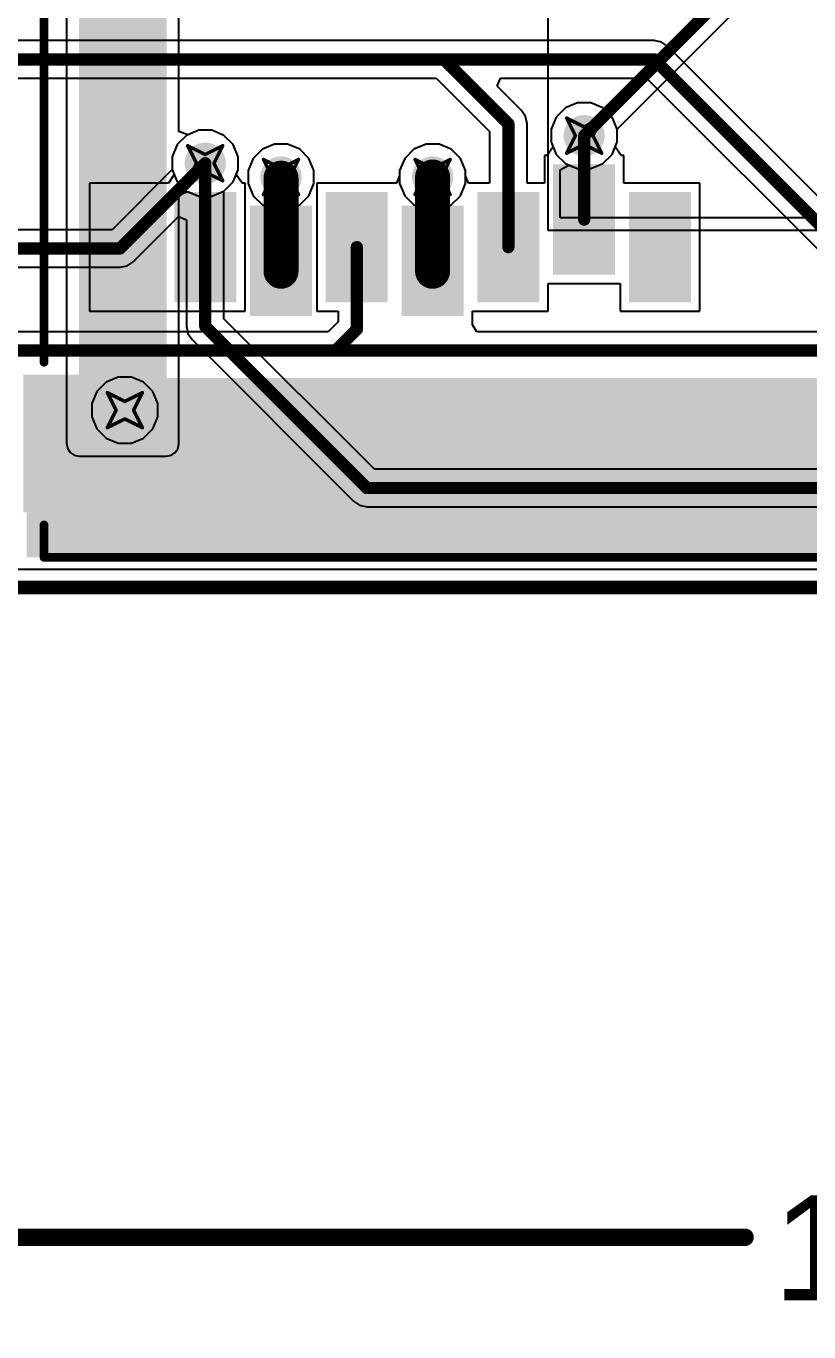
# Model space of a CAD drawing. Header units: inches. Extents: x -3 to 289, y -11 to 89.
# Drawn here: x 45.92 to 57.28, y -10.8 to 8.14 of the extents above; entities that cross this region are included whole.
import ezdxf

# ---------------------------------------------------------------- set-up
doc = ezdxf.new("R2010")
doc.units = ezdxf.units.IN
for name, color, linetype in [('Board Cutout', 216, 'Continuous'), ('Bottom Layer', 5, 'Continuous'), ('Dimension', 6, 'Continuous'), ('Drill Drawing', 1, 'Continuous'), ('Layer 1', 16, 'Continuous'), ('Layer 2', 76, 'Continuous'), ('Top Layer', 1, 'Continuous'), ('Top Overlay', 2, 'Continuous'), ('Top Paste', 8, 'Continuous'), ('Top Solder', 216, 'Continuous'), ('Via Holes', 16, 'Continuous')]:
    doc.layers.add(name, color=color, linetype=linetype)
doc.styles.add('Arial', font='', dxfattribs={"height": 0.2})
doc.styles.get('Arial').set_extended_font_data('Arial')

# ---------------------------------------------------------------- blocks, each defined once
blk = doc.blocks.new('693071010811_81')
at = {"layer": 'Top Layer'}
for points in [[(-5.875, 7.725), (-4.075, 7.725), (-4.075, 6.325), (-5.875, 6.325)], [(-0.175, 7.725), (1.625, 7.725), (1.625, 6.325), (-0.175, 6.325)], [(0.415, -2.125), (1.215, -2.125), (1.215, -3.625), (0.415, -3.625)], [(-6.185, -2.525), (-5.385, -2.525), (-5.385, -4.025), (-6.185, -4.025)], [(-5.085, -2.525), (-4.285, -2.525), (-4.285, -4.025), (-5.085, -4.025)], [(-2.885, -2.525), (-2.085, -2.525), (-2.085, -4.025), (-2.885, -4.025)], [(-0.685, -2.525), (0.115, -2.525), (0.115, -4.025), (-0.685, -4.025)], [(1.515, -2.525), (2.315, -2.525), (2.315, -4.025), (1.515, -4.025)], [(-3.985, -2.725), (-3.185, -2.725), (-3.185, -4.225), (-3.985, -4.225)], [(-1.785, -2.725), (-0.985, -2.725), (-0.985, -4.225), (-1.785, -4.225)], [(-7.275, -5.175), (-5.875, -5.175), (-5.875, -7.075), (-7.275, -7.075)], [(5.875, -6.075), (7.275, -6.075), (7.275, -7.975), (5.875, -7.975)]]:
    blk.add_hatch(color=1, dxfattribs=at).paths.add_polyline_path(points)
at = {"layer": 'Top Paste'}
for points in [[(-5.875, 7.725), (-4.075, 7.725), (-4.075, 6.325), (-5.875, 6.325)], [(-0.175, 7.725), (1.625, 7.725), (1.625, 6.325), (-0.175, 6.325)], [(0.415, -2.125), (1.215, -2.125), (1.215, -3.625), (0.415, -3.625)], [(-6.185, -2.525), (-5.385, -2.525), (-5.385, -4.025), (-6.185, -4.025)], [(-5.085, -2.525), (-4.285, -2.525), (-4.285, -4.025), (-5.085, -4.025)], [(-2.885, -2.525), (-2.085, -2.525), (-2.085, -4.025), (-2.885, -4.025)], [(-0.685, -2.525), (0.115, -2.525), (0.115, -4.025), (-0.685, -4.025)], [(1.515, -2.525), (2.315, -2.525), (2.315, -4.025), (1.515, -4.025)], [(-3.985, -2.725), (-3.185, -2.725), (-3.185, -4.225), (-3.985, -4.225)], [(-1.785, -2.725), (-0.985, -2.725), (-0.985, -4.225), (-1.785, -4.225)], [(-7.275, -5.175), (-5.875, -5.175), (-5.875, -7.075), (-7.275, -7.075)], [(5.875, -6.075), (7.275, -6.075), (7.275, -7.975), (5.875, -7.975)]]:
    blk.add_hatch(color=8, dxfattribs=at).paths.add_polyline_path(points)
at = {"layer": 'Top Solder'}
for points in [[(-5.925, 7.775), (-4.025, 7.775), (-4.025, 6.275), (-5.925, 6.275)], [(-0.225, 7.775), (1.675, 7.775), (1.675, 6.275), (-0.225, 6.275)], [(0.365, -2.075), (1.265, -2.075), (1.265, -3.675), (0.365, -3.675)], [(-6.235, -2.475), (-5.335, -2.475), (-5.335, -4.075), (-6.235, -4.075)], [(-5.135, -2.475), (-4.235, -2.475), (-4.235, -4.075), (-5.135, -4.075)], [(-2.935, -2.475), (-2.035, -2.475), (-2.035, -4.075), (-2.935, -4.075)], [(-0.735, -2.475), (0.165, -2.475), (0.165, -4.075), (-0.735, -4.075)], [(1.465, -2.475), (2.365, -2.475), (2.365, -4.075), (1.465, -4.075)], [(-4.035, -2.675), (-3.135, -2.675), (-3.135, -4.275), (-4.035, -4.275)], [(-1.835, -2.675), (-0.935, -2.675), (-0.935, -4.275), (-1.835, -4.275)], [(-7.325, -5.125), (-5.825, -5.125), (-5.825, -7.125), (-7.325, -7.125)], [(5.825, -6.025), (7.325, -6.025), (7.325, -8.025), (5.825, -8.025)]]:
    blk.add_hatch(color=216, dxfattribs=at).paths.add_polyline_path(points)
at = {"layer": 'Top Overlay'}
for points in [[(-7.025, 7.425, 0.127, 0.127, 0), (-6.106, 7.425, 0.127, 0.127, 0)], [(-7.025, 7.175, 0.127, 0.127, 0), (-7.025, 7.425, 0.127, 0.127, 0)], [(-3.844, 7.425, 0.127, 0.127, 0), (-0.406, 7.425, 0.127, 0.127, 0)], [(1.855, 7.426, 0.127, 0.127, 0), (5.274, 7.426, 0.127, 0.127, 0)], [(5.274, 7.426, 0.127, 0.127, 0), (6.975, 7.426, 0.127, 0.127, 0)], [(6.975, -5.844, 0.127, 0.127, 0), (6.975, 7.426, 0.127, 0.127, 0)], [(-7.025, -4.944, 0.127, 0.127, 0), (-7.025, 7.175, 0.127, 0.127, 0)], [(-7.025, -7.775, 0.127, 0.127, 0), (-7.025, -7.306, 0.127, 0.127, 0)], [(-7.025, -7.775, 0.127, 0.127, 0), (-6.896, -7.775, 0.127, 0.127, 0)], [(-6.896, -7.775, 0.127, 0.127, 0), (5.644, -7.775, 0.127, 0.127, 0)]]:
    blk.add_lwpolyline(points, format="xyseb", dxfattribs=at)
for points in [[(-7.057, 7.425, 0.0635, 0.0635, 1), (-6.993, 7.425, 0.0635, 0.0635, 1)], [(-7.057, 7.425, 0.0635, 0.0635, 1), (-6.993, 7.425, 0.0635, 0.0635, 1)], [(-6.138, 7.425, 0.0635, 0.0635, 1), (-6.074, 7.425, 0.0635, 0.0635, 1)], [(-3.876, 7.425, 0.0635, 0.0635, 1), (-3.812, 7.425, 0.0635, 0.0635, 1)], [(-0.438, 7.425, 0.0635, 0.0635, 1), (-0.374, 7.425, 0.0635, 0.0635, 1)], [(1.824, 7.426, 0.0635, 0.0635, 1), (1.887, 7.426, 0.0635, 0.0635, 1)], [(5.242, 7.426, 0.0635, 0.0635, 1), (5.306, 7.426, 0.0635, 0.0635, 1)], [(5.242, 7.426, 0.0635, 0.0635, 1), (5.306, 7.426, 0.0635, 0.0635, 1)], [(6.943, 7.426, 0.0635, 0.0635, 1), (7.007, 7.426, 0.0635, 0.0635, 1)], [(6.943, 7.426, 0.0635, 0.0635, 1), (7.007, 7.426, 0.0635, 0.0635, 1)], [(-7.057, 7.175, 0.0635, 0.0635, 1), (-6.993, 7.175, 0.0635, 0.0635, 1)], [(-7.057, 7.175, 0.0635, 0.0635, 1), (-6.993, 7.175, 0.0635, 0.0635, 1)], [(-7.057, -4.944, 0.0635, 0.0635, 1), (-6.993, -4.944, 0.0635, 0.0635, 1)], [(6.943, -5.844, 0.0635, 0.0635, 1), (7.007, -5.844, 0.0635, 0.0635, 1)], [(-7.057, -7.306, 0.0635, 0.0635, 1), (-6.993, -7.306, 0.0635, 0.0635, 1)], [(-7.057, -7.775, 0.0635, 0.0635, 1), (-6.993, -7.775, 0.0635, 0.0635, 1)], [(-7.057, -7.775, 0.0635, 0.0635, 1), (-6.993, -7.775, 0.0635, 0.0635, 1)], [(-6.928, -7.775, 0.0635, 0.0635, 1), (-6.864, -7.775, 0.0635, 0.0635, 1)], [(-6.928, -7.775, 0.0635, 0.0635, 1), (-6.864, -7.775, 0.0635, 0.0635, 1)], [(5.612, -7.775, 0.0635, 0.0635, 1), (5.676, -7.775, 0.0635, 0.0635, 1)]]:
    blk.add_lwpolyline(points, format="xyseb", close=True, dxfattribs=at)

msp = doc.modelspace()

# ---------------------------------------------------------------- hatches: boundary and pattern name
at = {"layer": 'Bottom Layer'}
h = msp.add_hatch(color=5, dxfattribs=at)
edge = h.paths.add_edge_path()
edge.add_arc((54.018, 6.554), 0.3, 0, 360)
h = msp.add_hatch(color=5, dxfattribs=at)
edge = h.paths.add_edge_path()
edge.add_arc((48.518, 6.154), 0.3, 0, 360)
h = msp.add_hatch(color=5, dxfattribs=at)
edge = h.paths.add_edge_path()
edge.add_arc((49.618, 5.954), 0.3, 0, 360)
h = msp.add_hatch(color=5, dxfattribs=at)
edge = h.paths.add_edge_path()
edge.add_arc((51.818, 5.954), 0.3, 0, 360)
h = msp.add_hatch(color=5, dxfattribs=at)
edge = h.paths.add_edge_path()
edge.add_arc((47.351, 2.571), 0.3, 0, 360)
at = {"layer": 'Layer 1'}
h = msp.add_hatch(color=16, dxfattribs=at)
edge = h.paths.add_edge_path()
edge.add_arc((54.018, 6.554), 0.3, 0, 360)
h = msp.add_hatch(color=16, dxfattribs=at)
edge = h.paths.add_edge_path()
edge.add_arc((48.518, 6.154), 0.3, 0, 360)
h = msp.add_hatch(color=16, dxfattribs=at)
edge = h.paths.add_edge_path()
edge.add_arc((49.618, 5.954), 0.3, 0, 360)
h = msp.add_hatch(color=16, dxfattribs=at)
edge = h.paths.add_edge_path()
edge.add_arc((51.818, 5.954), 0.3, 0, 360)
h = msp.add_hatch(color=16, dxfattribs=at)
edge = h.paths.add_edge_path()
edge.add_arc((47.351, 2.571), 0.3, 0, 360)
at = {"layer": 'Layer 2'}
msp.add_hatch(color=76, dxfattribs=at).paths.add_polyline_path([(46.686, 2.087), (47.956, 2.087), (47.956, 15.638), (46.686, 15.638)])
h = msp.add_hatch(color=76, dxfattribs=at)
edge = h.paths.add_edge_path()
edge.add_arc((54.018, 6.554), 0.3, 0, 360)
h = msp.add_hatch(color=76, dxfattribs=at)
edge = h.paths.add_edge_path()
edge.add_arc((48.518, 6.154), 0.3, 0, 360)
h = msp.add_hatch(color=76, dxfattribs=at)
edge = h.paths.add_edge_path()
edge.add_arc((49.618, 5.954), 0.3, 0, 360)
h = msp.add_hatch(color=76, dxfattribs=at)
edge = h.paths.add_edge_path()
edge.add_arc((51.818, 5.954), 0.3, 0, 360)
h = msp.add_hatch(color=76, dxfattribs=at)
edge = h.paths.add_edge_path()
edge.add_arc((47.351, 2.571), 0.3, 0, 360)
at = {"layer": 'Top Layer'}
h = msp.add_hatch(color=1, dxfattribs=at)
edge = h.paths.add_edge_path()
edge.add_arc((54.018, 6.554), 0.3, 0, 360)
h = msp.add_hatch(color=1, dxfattribs=at)
edge = h.paths.add_edge_path()
edge.add_arc((48.518, 6.154), 0.3, 0, 360)
h = msp.add_hatch(color=1, dxfattribs=at)
edge = h.paths.add_edge_path()
edge.add_arc((49.618, 5.954), 0.3, 0, 360)
h = msp.add_hatch(color=1, dxfattribs=at)
edge = h.paths.add_edge_path()
edge.add_arc((51.818, 5.954), 0.3, 0, 360)
msp.add_hatch(color=1, dxfattribs=at).paths.add_polyline_path([(45.928, 0.437), (60.478, 0.437), (60.478, 3.037), (45.928, 3.037)])
h = msp.add_hatch(color=1, dxfattribs=at)
edge = h.paths.add_edge_path()
edge.add_arc((47.351, 2.571), 0.3, 0, 360)
at = {"layer": 'Via Holes'}
h = msp.add_hatch(color=7, dxfattribs=at)
edge = h.paths.add_edge_path()
edge.add_arc((54.018, 6.554), 0.15, 0, 360)
h = msp.add_hatch(color=7, dxfattribs=at)
edge = h.paths.add_edge_path()
edge.add_arc((48.518, 6.154), 0.15, 0, 360)
h = msp.add_hatch(color=7, dxfattribs=at)
edge = h.paths.add_edge_path()
edge.add_arc((49.618, 5.954), 0.15, 0, 360)
h = msp.add_hatch(color=7, dxfattribs=at)
edge = h.paths.add_edge_path()
edge.add_arc((51.818, 5.954), 0.15, 0, 360)
h = msp.add_hatch(color=7, dxfattribs=at)
edge = h.paths.add_edge_path()
edge.add_arc((47.351, 2.571), 0.15, 0, 360)

# ---------------------------------------------------------------- linework, layer by layer
at = {"layer": 'Board Cutout'}
msp.add_lwpolyline([(0.01, 0, 0.2, 0.2, 0), (60.01, 0, 0.2, 0.2, 0)], format="xyseb", dxfattribs=at)
at = {"layer": 'Bottom Layer'}
for p, q in [((53.923, 7.032), (53.747, 6.959)), ((54.113, 7.032), (53.923, 7.032)), ((54.289, 6.959), (54.113, 7.032)), ((53.613, 6.825), (53.54, 6.649)), ((53.747, 6.959), (53.613, 6.825)), ((54.423, 6.825), (54.289, 6.959)), ((54.496, 6.649), (54.423, 6.825)), ((48.423, 6.632), (48.248, 6.559)), ((48.613, 6.632), (48.423, 6.632)), ((48.789, 6.559), (48.613, 6.632)), ((53.54, 6.649), (53.54, 6.459)), ((54.496, 6.459), (54.496, 6.649)), ((48.248, 6.559), (48.113, 6.425)), ((48.923, 6.425), (48.789, 6.559)), ((53.54, 6.459), (53.613, 6.283)), ((54.423, 6.283), (54.496, 6.459)), ((48.113, 6.425), (48.04, 6.249)), ((48.996, 6.249), (48.923, 6.425)), ((49.348, 6.359), (49.213, 6.225)), ((49.523, 6.432), (49.348, 6.359)), ((49.713, 6.432), (49.523, 6.432)), ((49.889, 6.359), (49.713, 6.432)), ((50.023, 6.225), (49.889, 6.359)), ((53.613, 6.283), (53.747, 6.149)), ((54.289, 6.149), (54.423, 6.283)), ((48.04, 6.249), (48.04, 6.059)), ((48.996, 6.059), (48.996, 6.249)), ((49.213, 6.225), (49.14, 6.049)), ((50.096, 6.049), (50.023, 6.225)), ((53.747, 6.149), (53.923, 6.076)), ((53.923, 6.076), (54.113, 6.076)), ((54.113, 6.076), (54.289, 6.149)), ((48.04, 6.059), (48.113, 5.883)), ((48.113, 5.883), (48.248, 5.749)), ((48.789, 5.749), (48.923, 5.883)), ((48.923, 5.883), (48.996, 6.059)), ((49.14, 6.049), (49.14, 5.859)), ((50.096, 5.859), (50.096, 6.049)), ((48.248, 5.749), (48.423, 5.676)), ((48.613, 5.676), (48.789, 5.749)), ((49.14, 5.859), (49.213, 5.683)), ((50.023, 5.683), (50.096, 5.859)), ((48.423, 5.676), (48.613, 5.676)), ((49.213, 5.683), (49.348, 5.549)), ((49.348, 5.549), (49.523, 5.476)), ((49.713, 5.476), (49.889, 5.549)), ((49.889, 5.549), (50.023, 5.683)), ((49.523, 5.476), (49.713, 5.476)), ((47.256, 3.049), (47.08, 2.976)), ((47.446, 3.049), (47.256, 3.049)), ((47.622, 2.976), (47.446, 3.049)), ((46.946, 2.842), (46.873, 2.666)), ((47.08, 2.976), (46.946, 2.842)), ((47.756, 2.842), (47.622, 2.976)), ((47.829, 2.666), (47.756, 2.842)), ((46.873, 2.666), (46.873, 2.476)), ((47.829, 2.476), (47.829, 2.666)), ((46.873, 2.476), (46.946, 2.301)), ((47.756, 2.301), (47.829, 2.476)), ((46.946, 2.301), (47.08, 2.166)), ((47.622, 2.166), (47.756, 2.301)), ((47.08, 2.166), (47.256, 2.094)), ((47.256, 2.094), (47.446, 2.094)), ((47.446, 2.094), (47.622, 2.166)), ((60.01, 0.259), (0.269, 0.259))]:
    msp.add_line(p, q, dxfattribs=at)
at = {"layer": 'Dimension'}
msp.add_lwpolyline([(0, -9.429, 0.254, 0.254, 0), (56.354, -9.429, 0.254, 0.254, 0)], format="xyseb", dxfattribs=at)
msp.add_lwpolyline([(56.29, -9.429, 0.127, 0.127, 1), (56.417, -9.429, 0.127, 0.127, 1)], format="xyseb", close=True, dxfattribs=at)
at = {"layer": 'Drill Drawing'}
for points in [[(53.764, 6.808, 0.0508, 0.0508, 0), (54.018, 6.681, 0.0508, 0.0508, 0)], [(53.764, 6.808, 0.0508, 0.0508, 0), (53.891, 6.554, 0.0508, 0.0508, 0)], [(54.018, 6.681, 0.0508, 0.0508, 0), (54.272, 6.808, 0.0508, 0.0508, 0)], [(54.145, 6.554, 0.0508, 0.0508, 0), (54.272, 6.808, 0.0508, 0.0508, 0)], [(53.764, 6.3, 0.0508, 0.0508, 0), (53.891, 6.554, 0.0508, 0.0508, 0)], [(53.764, 6.3, 0.0508, 0.0508, 0), (54.018, 6.427, 0.0508, 0.0508, 0)], [(54.018, 6.427, 0.0508, 0.0508, 0), (54.272, 6.3, 0.0508, 0.0508, 0)], [(54.145, 6.554, 0.0508, 0.0508, 0), (54.272, 6.3, 0.0508, 0.0508, 0)], [(48.264, 6.408, 0.0508, 0.0508, 0), (48.518, 6.281, 0.0508, 0.0508, 0)], [(48.264, 6.408, 0.0508, 0.0508, 0), (48.391, 6.154, 0.0508, 0.0508, 0)], [(48.518, 6.281, 0.0508, 0.0508, 0), (48.772, 6.408, 0.0508, 0.0508, 0)], [(48.645, 6.154, 0.0508, 0.0508, 0), (48.772, 6.408, 0.0508, 0.0508, 0)], [(48.264, 5.9, 0.0508, 0.0508, 0), (48.391, 6.154, 0.0508, 0.0508, 0)], [(48.645, 6.154, 0.0508, 0.0508, 0), (48.772, 5.9, 0.0508, 0.0508, 0)], [(49.364, 6.208, 0.0508, 0.0508, 0), (49.618, 6.081, 0.0508, 0.0508, 0)], [(49.364, 6.208, 0.0508, 0.0508, 0), (49.491, 5.954, 0.0508, 0.0508, 0)], [(49.618, 6.081, 0.0508, 0.0508, 0), (49.872, 6.208, 0.0508, 0.0508, 0)], [(49.745, 5.954, 0.0508, 0.0508, 0), (49.872, 6.208, 0.0508, 0.0508, 0)], [(51.564, 6.208, 0.0508, 0.0508, 0), (51.818, 6.081, 0.0508, 0.0508, 0)], [(51.564, 6.208, 0.0508, 0.0508, 0), (51.691, 5.954, 0.0508, 0.0508, 0)], [(51.818, 6.081, 0.0508, 0.0508, 0), (52.072, 6.208, 0.0508, 0.0508, 0)], [(51.945, 5.954, 0.0508, 0.0508, 0), (52.072, 6.208, 0.0508, 0.0508, 0)], [(48.264, 5.9, 0.0508, 0.0508, 0), (48.518, 6.027, 0.0508, 0.0508, 0)], [(48.518, 6.027, 0.0508, 0.0508, 0), (48.772, 5.9, 0.0508, 0.0508, 0)], [(49.364, 5.7, 0.0508, 0.0508, 0), (49.491, 5.954, 0.0508, 0.0508, 0)], [(49.745, 5.954, 0.0508, 0.0508, 0), (49.872, 5.7, 0.0508, 0.0508, 0)], [(51.564, 5.7, 0.0508, 0.0508, 0), (51.691, 5.954, 0.0508, 0.0508, 0)], [(51.945, 5.954, 0.0508, 0.0508, 0), (52.072, 5.7, 0.0508, 0.0508, 0)], [(49.364, 5.7, 0.0508, 0.0508, 0), (49.618, 5.827, 0.0508, 0.0508, 0)], [(49.618, 5.827, 0.0508, 0.0508, 0), (49.872, 5.7, 0.0508, 0.0508, 0)], [(51.564, 5.7, 0.0508, 0.0508, 0), (51.818, 5.827, 0.0508, 0.0508, 0)], [(51.818, 5.827, 0.0508, 0.0508, 0), (52.072, 5.7, 0.0508, 0.0508, 0)], [(47.097, 2.825, 0.0508, 0.0508, 0), (47.351, 2.698, 0.0508, 0.0508, 0)], [(47.097, 2.825, 0.0508, 0.0508, 0), (47.224, 2.571, 0.0508, 0.0508, 0)], [(47.351, 2.698, 0.0508, 0.0508, 0), (47.605, 2.825, 0.0508, 0.0508, 0)], [(47.478, 2.571, 0.0508, 0.0508, 0), (47.605, 2.825, 0.0508, 0.0508, 0)], [(47.097, 2.317, 0.0508, 0.0508, 0), (47.224, 2.571, 0.0508, 0.0508, 0)], [(47.097, 2.317, 0.0508, 0.0508, 0), (47.351, 2.444, 0.0508, 0.0508, 0)], [(47.351, 2.444, 0.0508, 0.0508, 0), (47.605, 2.317, 0.0508, 0.0508, 0)], [(47.478, 2.571, 0.0508, 0.0508, 0), (47.605, 2.317, 0.0508, 0.0508, 0)]]:
    msp.add_lwpolyline(points, format="xyseb", dxfattribs=at)
for points in [[(53.751, 6.808, 0.0254, 0.0254, 1), (53.777, 6.808, 0.0254, 0.0254, 1)], [(53.751, 6.808, 0.0254, 0.0254, 1), (53.777, 6.808, 0.0254, 0.0254, 1)], [(54.259, 6.808, 0.0254, 0.0254, 1), (54.285, 6.808, 0.0254, 0.0254, 1)], [(54.259, 6.808, 0.0254, 0.0254, 1), (54.285, 6.808, 0.0254, 0.0254, 1)], [(54.005, 6.681, 0.0254, 0.0254, 1), (54.031, 6.681, 0.0254, 0.0254, 1)], [(54.005, 6.681, 0.0254, 0.0254, 1), (54.031, 6.681, 0.0254, 0.0254, 1)], [(53.878, 6.554, 0.0254, 0.0254, 1), (53.904, 6.554, 0.0254, 0.0254, 1)], [(53.878, 6.554, 0.0254, 0.0254, 1), (53.904, 6.554, 0.0254, 0.0254, 1)], [(54.005, 6.427, 0.0254, 0.0254, 1), (54.031, 6.427, 0.0254, 0.0254, 1)], [(54.005, 6.427, 0.0254, 0.0254, 1), (54.031, 6.427, 0.0254, 0.0254, 1)], [(54.132, 6.554, 0.0254, 0.0254, 1), (54.158, 6.554, 0.0254, 0.0254, 1)], [(54.132, 6.554, 0.0254, 0.0254, 1), (54.158, 6.554, 0.0254, 0.0254, 1)], [(48.251, 6.408, 0.0254, 0.0254, 1), (48.277, 6.408, 0.0254, 0.0254, 1)], [(48.251, 6.408, 0.0254, 0.0254, 1), (48.277, 6.408, 0.0254, 0.0254, 1)], [(48.505, 6.281, 0.0254, 0.0254, 1), (48.531, 6.281, 0.0254, 0.0254, 1)], [(48.505, 6.281, 0.0254, 0.0254, 1), (48.531, 6.281, 0.0254, 0.0254, 1)], [(48.759, 6.408, 0.0254, 0.0254, 1), (48.785, 6.408, 0.0254, 0.0254, 1)], [(48.759, 6.408, 0.0254, 0.0254, 1), (48.785, 6.408, 0.0254, 0.0254, 1)], [(53.751, 6.3, 0.0254, 0.0254, 1), (53.777, 6.3, 0.0254, 0.0254, 1)], [(53.751, 6.3, 0.0254, 0.0254, 1), (53.777, 6.3, 0.0254, 0.0254, 1)], [(54.259, 6.3, 0.0254, 0.0254, 1), (54.285, 6.3, 0.0254, 0.0254, 1)], [(54.259, 6.3, 0.0254, 0.0254, 1), (54.285, 6.3, 0.0254, 0.0254, 1)], [(48.378, 6.154, 0.0254, 0.0254, 1), (48.404, 6.154, 0.0254, 0.0254, 1)], [(48.378, 6.154, 0.0254, 0.0254, 1), (48.404, 6.154, 0.0254, 0.0254, 1)], [(48.632, 6.154, 0.0254, 0.0254, 1), (48.658, 6.154, 0.0254, 0.0254, 1)], [(48.632, 6.154, 0.0254, 0.0254, 1), (48.658, 6.154, 0.0254, 0.0254, 1)], [(49.351, 6.208, 0.0254, 0.0254, 1), (49.377, 6.208, 0.0254, 0.0254, 1)], [(49.351, 6.208, 0.0254, 0.0254, 1), (49.377, 6.208, 0.0254, 0.0254, 1)], [(49.605, 6.081, 0.0254, 0.0254, 1), (49.631, 6.081, 0.0254, 0.0254, 1)], [(49.605, 6.081, 0.0254, 0.0254, 1), (49.631, 6.081, 0.0254, 0.0254, 1)], [(49.859, 6.208, 0.0254, 0.0254, 1), (49.885, 6.208, 0.0254, 0.0254, 1)], [(49.859, 6.208, 0.0254, 0.0254, 1), (49.885, 6.208, 0.0254, 0.0254, 1)], [(51.551, 6.208, 0.0254, 0.0254, 1), (51.577, 6.208, 0.0254, 0.0254, 1)], [(51.551, 6.208, 0.0254, 0.0254, 1), (51.577, 6.208, 0.0254, 0.0254, 1)], [(51.805, 6.081, 0.0254, 0.0254, 1), (51.831, 6.081, 0.0254, 0.0254, 1)], [(51.805, 6.081, 0.0254, 0.0254, 1), (51.831, 6.081, 0.0254, 0.0254, 1)], [(52.059, 6.208, 0.0254, 0.0254, 1), (52.085, 6.208, 0.0254, 0.0254, 1)], [(52.059, 6.208, 0.0254, 0.0254, 1), (52.085, 6.208, 0.0254, 0.0254, 1)], [(48.251, 5.9, 0.0254, 0.0254, 1), (48.277, 5.9, 0.0254, 0.0254, 1)], [(48.251, 5.9, 0.0254, 0.0254, 1), (48.277, 5.9, 0.0254, 0.0254, 1)], [(48.505, 6.027, 0.0254, 0.0254, 1), (48.531, 6.027, 0.0254, 0.0254, 1)], [(48.505, 6.027, 0.0254, 0.0254, 1), (48.531, 6.027, 0.0254, 0.0254, 1)], [(48.759, 5.9, 0.0254, 0.0254, 1), (48.785, 5.9, 0.0254, 0.0254, 1)], [(48.759, 5.9, 0.0254, 0.0254, 1), (48.785, 5.9, 0.0254, 0.0254, 1)], [(49.478, 5.954, 0.0254, 0.0254, 1), (49.504, 5.954, 0.0254, 0.0254, 1)], [(49.478, 5.954, 0.0254, 0.0254, 1), (49.504, 5.954, 0.0254, 0.0254, 1)], [(49.732, 5.954, 0.0254, 0.0254, 1), (49.758, 5.954, 0.0254, 0.0254, 1)], [(49.732, 5.954, 0.0254, 0.0254, 1), (49.758, 5.954, 0.0254, 0.0254, 1)], [(51.678, 5.954, 0.0254, 0.0254, 1), (51.704, 5.954, 0.0254, 0.0254, 1)], [(51.678, 5.954, 0.0254, 0.0254, 1), (51.704, 5.954, 0.0254, 0.0254, 1)], [(51.932, 5.954, 0.0254, 0.0254, 1), (51.958, 5.954, 0.0254, 0.0254, 1)], [(51.932, 5.954, 0.0254, 0.0254, 1), (51.958, 5.954, 0.0254, 0.0254, 1)], [(49.351, 5.7, 0.0254, 0.0254, 1), (49.377, 5.7, 0.0254, 0.0254, 1)], [(49.351, 5.7, 0.0254, 0.0254, 1), (49.377, 5.7, 0.0254, 0.0254, 1)], [(49.605, 5.827, 0.0254, 0.0254, 1), (49.631, 5.827, 0.0254, 0.0254, 1)], [(49.605, 5.827, 0.0254, 0.0254, 1), (49.631, 5.827, 0.0254, 0.0254, 1)], [(49.859, 5.7, 0.0254, 0.0254, 1), (49.885, 5.7, 0.0254, 0.0254, 1)], [(49.859, 5.7, 0.0254, 0.0254, 1), (49.885, 5.7, 0.0254, 0.0254, 1)], [(51.551, 5.7, 0.0254, 0.0254, 1), (51.577, 5.7, 0.0254, 0.0254, 1)], [(51.551, 5.7, 0.0254, 0.0254, 1), (51.577, 5.7, 0.0254, 0.0254, 1)], [(51.805, 5.827, 0.0254, 0.0254, 1), (51.831, 5.827, 0.0254, 0.0254, 1)], [(51.805, 5.827, 0.0254, 0.0254, 1), (51.831, 5.827, 0.0254, 0.0254, 1)], [(52.059, 5.7, 0.0254, 0.0254, 1), (52.085, 5.7, 0.0254, 0.0254, 1)], [(52.059, 5.7, 0.0254, 0.0254, 1), (52.085, 5.7, 0.0254, 0.0254, 1)], [(47.084, 2.825, 0.0254, 0.0254, 1), (47.11, 2.825, 0.0254, 0.0254, 1)], [(47.084, 2.825, 0.0254, 0.0254, 1), (47.11, 2.825, 0.0254, 0.0254, 1)], [(47.592, 2.825, 0.0254, 0.0254, 1), (47.618, 2.825, 0.0254, 0.0254, 1)], [(47.592, 2.825, 0.0254, 0.0254, 1), (47.618, 2.825, 0.0254, 0.0254, 1)], [(47.338, 2.698, 0.0254, 0.0254, 1), (47.364, 2.698, 0.0254, 0.0254, 1)], [(47.338, 2.698, 0.0254, 0.0254, 1), (47.364, 2.698, 0.0254, 0.0254, 1)], [(47.211, 2.571, 0.0254, 0.0254, 1), (47.237, 2.571, 0.0254, 0.0254, 1)], [(47.211, 2.571, 0.0254, 0.0254, 1), (47.237, 2.571, 0.0254, 0.0254, 1)], [(47.338, 2.444, 0.0254, 0.0254, 1), (47.364, 2.444, 0.0254, 0.0254, 1)], [(47.338, 2.444, 0.0254, 0.0254, 1), (47.364, 2.444, 0.0254, 0.0254, 1)], [(47.465, 2.571, 0.0254, 0.0254, 1), (47.491, 2.571, 0.0254, 0.0254, 1)], [(47.465, 2.571, 0.0254, 0.0254, 1), (47.491, 2.571, 0.0254, 0.0254, 1)], [(47.084, 2.317, 0.0254, 0.0254, 1), (47.11, 2.317, 0.0254, 0.0254, 1)], [(47.084, 2.317, 0.0254, 0.0254, 1), (47.11, 2.317, 0.0254, 0.0254, 1)], [(47.592, 2.317, 0.0254, 0.0254, 1), (47.618, 2.317, 0.0254, 0.0254, 1)], [(47.592, 2.317, 0.0254, 0.0254, 1), (47.618, 2.317, 0.0254, 0.0254, 1)]]:
    msp.add_lwpolyline(points, format="xyseb", close=True, dxfattribs=at)
at = {"layer": 'Layer 1'}
for p, q in [((53.923, 7.032), (53.747, 6.959)), ((54.113, 7.032), (53.923, 7.032)), ((54.289, 6.959), (54.113, 7.032)), ((53.613, 6.825), (53.54, 6.649)), ((53.747, 6.959), (53.613, 6.825)), ((54.423, 6.825), (54.289, 6.959)), ((54.496, 6.649), (54.423, 6.825)), ((48.423, 6.632), (48.248, 6.559)), ((48.613, 6.632), (48.423, 6.632)), ((48.789, 6.559), (48.613, 6.632)), ((53.54, 6.649), (53.54, 6.459)), ((54.496, 6.459), (54.496, 6.649)), ((48.248, 6.559), (48.113, 6.425)), ((48.923, 6.425), (48.789, 6.559)), ((53.54, 6.459), (53.613, 6.283)), ((54.423, 6.283), (54.496, 6.459)), ((48.113, 6.425), (48.04, 6.249)), ((48.996, 6.249), (48.923, 6.425)), ((51.547, 6.359), (51.413, 6.225)), ((51.723, 6.432), (51.547, 6.359)), ((51.913, 6.432), (51.723, 6.432)), ((52.089, 6.359), (51.913, 6.432)), ((52.223, 6.225), (52.089, 6.359)), ((53.613, 6.283), (53.747, 6.149)), ((54.289, 6.149), (54.423, 6.283)), ((48.04, 6.249), (48.04, 6.061)), ((48.996, 6.059), (48.996, 6.249)), ((51.413, 6.225), (51.34, 6.049)), ((52.296, 6.049), (52.223, 6.225)), ((53.747, 6.149), (53.923, 6.076)), ((53.923, 6.076), (54.113, 6.076)), ((54.113, 6.076), (54.289, 6.149)), ((48.04, 6.061), (47.168, 5.189)), ((48.79, 5.75), (48.923, 5.883)), ((48.923, 5.883), (48.996, 6.059)), ((51.34, 6.049), (51.34, 5.859)), ((52.296, 5.859), (52.296, 6.049)), ((48.79, 3.899), (48.79, 5.75)), ((51.34, 5.859), (51.413, 5.683)), ((52.223, 5.683), (52.296, 5.859)), ((51.413, 5.683), (51.547, 5.549)), ((51.547, 5.549), (51.723, 5.476)), ((51.913, 5.476), (52.089, 5.549)), ((52.089, 5.549), (52.223, 5.683)), ((47.473, 4.725), (48.129, 5.38)), ((48.129, 5.38), (48.246, 5.332)), ((48.246, 5.332), (48.246, 3.787)), ((51.723, 5.476), (51.913, 5.476)), ((47.168, 5.189), (34.591, 5.189)), ((34.478, 4.645), (47.281, 4.645)), ((47.281, 4.645), (47.385, 4.666)), ((47.385, 4.666), (47.473, 4.725)), ((50.975, 1.714), (48.79, 3.899)), ((48.246, 3.787), (48.267, 3.683)), ((48.267, 3.683), (48.326, 3.595)), ((48.326, 3.595), (50.671, 1.25)), ((47.256, 3.049), (47.08, 2.976)), ((47.446, 3.049), (47.256, 3.049)), ((47.622, 2.976), (47.446, 3.049)), ((46.946, 2.842), (46.873, 2.666)), ((47.08, 2.976), (46.946, 2.842)), ((47.756, 2.842), (47.622, 2.976)), ((47.829, 2.666), (47.756, 2.842)), ((46.873, 2.666), (46.873, 2.476)), ((47.829, 2.476), (47.829, 2.666)), ((46.873, 2.476), (46.946, 2.301)), ((47.756, 2.301), (47.829, 2.476)), ((46.946, 2.301), (47.08, 2.166)), ((47.622, 2.166), (47.756, 2.301)), ((47.08, 2.166), (47.256, 2.094)), ((47.256, 2.094), (47.446, 2.094)), ((47.446, 2.094), (47.622, 2.166)), ((63.805, 1.714), (50.975, 1.714)), ((50.671, 1.25), (50.671, 1.25)), ((50.671, 1.25), (50.759, 1.191)), ((50.759, 1.191), (50.863, 1.17)), ((50.863, 1.17), (50.863, 1.17)), ((50.863, 1.17), (63.805, 1.17)), ((60.01, 0.259), (0.269, 0.259))]:
    msp.add_line(p, q, dxfattribs=at)
for points in [[(47.281, 4.917, 0.178, 0.178, 0), (48.518, 6.154, 0.178, 0.178, 0)], [(48.518, 3.787, 0.178, 0.178, 0), (48.518, 6.154, 0.178, 0.178, 0)], [(34.478, 4.917, 0.178, 0.178, 0), (47.281, 4.917, 0.178, 0.178, 0)], [(48.518, 3.787, 0.178, 0.178, 0), (50.863, 1.442, 0.178, 0.178, 0)], [(50.863, 1.442, 0.178, 0.178, 0), (64.209, 1.442, 0.178, 0.178, 0)]]:
    msp.add_lwpolyline(points, format="xyseb", dxfattribs=at)
for points in [[(48.474, 6.154, 0.0889, 0.0889, 1), (48.563, 6.154, 0.0889, 0.0889, 1)], [(48.474, 6.154, 0.0889, 0.0889, 1), (48.563, 6.154, 0.0889, 0.0889, 1)], [(47.237, 4.917, 0.0889, 0.0889, 1), (47.325, 4.917, 0.0889, 0.0889, 1)], [(47.237, 4.917, 0.0889, 0.0889, 1), (47.325, 4.917, 0.0889, 0.0889, 1)], [(48.474, 3.787, 0.0889, 0.0889, 1), (48.563, 3.787, 0.0889, 0.0889, 1)], [(48.474, 3.787, 0.0889, 0.0889, 1), (48.563, 3.787, 0.0889, 0.0889, 1)], [(50.818, 1.442, 0.0889, 0.0889, 1), (50.907, 1.442, 0.0889, 0.0889, 1)], [(50.818, 1.442, 0.0889, 0.0889, 1), (50.907, 1.442, 0.0889, 0.0889, 1)]]:
    msp.add_lwpolyline(points, format="xyseb", close=True, dxfattribs=at)
at = {"layer": 'Layer 2'}
for p, q in [((46.505, 15.638), (46.505, 2.087)), ((53.49, 15.361), (53.49, 5.182)), ((48.137, 6.615), (48.137, 14.602)), ((54.496, 6.647), (57.03, 9.182)), ((48.423, 6.632), (48.264, 6.566)), ((48.613, 6.632), (48.423, 6.632)), ((48.789, 6.559), (48.613, 6.632)), ((54.496, 6.459), (54.496, 6.647)), ((48.264, 6.566), (48.137, 6.615)), ((48.923, 6.425), (48.789, 6.559)), ((54.423, 6.283), (54.496, 6.459)), ((48.996, 6.249), (48.923, 6.425)), ((49.348, 6.359), (49.213, 6.225)), ((49.523, 6.432), (49.348, 6.359)), ((49.713, 6.432), (49.523, 6.432)), ((49.889, 6.359), (49.713, 6.432)), ((50.023, 6.225), (49.889, 6.359)), ((51.547, 6.359), (51.413, 6.225)), ((51.723, 6.432), (51.547, 6.359)), ((51.913, 6.432), (51.723, 6.432)), ((52.089, 6.359), (51.913, 6.432)), ((52.223, 6.225), (52.089, 6.359)), ((54.289, 6.149), (54.423, 6.283)), ((48.996, 6.059), (48.996, 6.249)), ((49.213, 6.225), (49.14, 6.049)), ((50.096, 6.049), (50.023, 6.225)), ((51.413, 6.225), (51.34, 6.049)), ((52.296, 6.049), (52.223, 6.225)), ((53.671, 6.06), (53.798, 6.128)), ((53.798, 6.128), (53.923, 6.076)), ((53.923, 6.076), (54.113, 6.076)), ((54.113, 6.076), (54.289, 6.149)), ((48.789, 5.749), (48.923, 5.883)), ((48.923, 5.883), (48.996, 6.059)), ((49.14, 6.049), (49.14, 5.859)), ((50.096, 5.859), (50.096, 6.049)), ((51.34, 6.049), (51.34, 5.859)), ((52.296, 5.859), (52.296, 6.049)), ((53.671, 5.363), (53.671, 6.06)), ((48.137, 5.693), (48.264, 5.742)), ((48.137, 2.087), (48.137, 5.693)), ((48.264, 5.742), (48.423, 5.676)), ((48.613, 5.676), (48.789, 5.749)), ((49.14, 5.859), (49.213, 5.683)), ((50.023, 5.683), (50.096, 5.859)), ((51.34, 5.859), (51.413, 5.683)), ((52.223, 5.683), (52.296, 5.859)), ((48.423, 5.676), (48.613, 5.676)), ((49.213, 5.683), (49.348, 5.549)), ((49.348, 5.549), (49.523, 5.476)), ((49.713, 5.476), (49.889, 5.549)), ((49.889, 5.549), (50.023, 5.683)), ((51.413, 5.683), (51.547, 5.549)), ((51.547, 5.549), (51.723, 5.476)), ((51.913, 5.476), (52.089, 5.549)), ((52.089, 5.549), (52.223, 5.683)), ((49.523, 5.476), (49.713, 5.476)), ((51.723, 5.476), (51.913, 5.476)), ((59.816, 5.363), (53.671, 5.363)), ((53.49, 5.182), (59.997, 5.182)), ((46.505, 2.087), (46.519, 2.018)), ((48.124, 2.018), (48.137, 2.087)), ((46.519, 2.018), (46.558, 1.959)), ((46.558, 1.959), (46.617, 1.92)), ((46.617, 1.92), (46.686, 1.906)), ((46.686, 1.906), (47.956, 1.906)), ((47.956, 1.906), (48.026, 1.92)), ((48.026, 1.92), (48.084, 1.959)), ((48.084, 1.959), (48.124, 2.018)), ((60.01, 0.259), (0.269, 0.259))]:
    msp.add_line(p, q, dxfattribs=at)
msp.add_lwpolyline([(54.018, 6.554, 0.178, 0.178, 0), (56.838, 9.374, 0.178, 0.178, 0)], format="xyseb", dxfattribs=at)
msp.add_lwpolyline([(53.974, 6.554, 0.0889, 0.0889, 1), (54.063, 6.554, 0.0889, 0.0889, 1)], format="xyseb", close=True, dxfattribs=at)
at = {"layer": 'Top Layer'}
for p, q in [((55.036, 7.933), (21.751, 7.933)), ((55.14, 7.913), (55.036, 7.933)), ((55.229, 7.854), (55.14, 7.913)), ((58.688, 4.394), (55.229, 7.854)), ((37.356, 7.389), (51.87, 7.389)), ((51.87, 7.389), (52.646, 6.614)), ((52.757, 7.272), (52.805, 7.389)), ((52.805, 7.389), (54.924, 7.389)), ((54.924, 7.389), (58.383, 3.93)), ((53.11, 6.918), (52.757, 7.272)), ((53.923, 7.032), (53.747, 6.959)), ((54.113, 7.032), (53.923, 7.032)), ((54.289, 6.959), (54.113, 7.032)), ((53.169, 6.83), (53.11, 6.918)), ((53.11, 6.918), (53.11, 6.918)), ((53.19, 6.726), (53.169, 6.83)), ((53.613, 6.825), (53.54, 6.649)), ((53.747, 6.959), (53.613, 6.825)), ((54.423, 6.825), (54.289, 6.959)), ((54.496, 6.649), (54.423, 6.825)), ((48.423, 6.632), (48.248, 6.559)), ((48.613, 6.632), (48.423, 6.632)), ((48.789, 6.559), (48.613, 6.632)), ((53.19, 5.865), (53.19, 6.726)), ((53.54, 6.649), (53.54, 6.459)), ((54.496, 6.459), (54.496, 6.649)), ((48.248, 6.559), (48.113, 6.425)), ((48.923, 6.425), (48.789, 6.559)), ((52.646, 6.614), (52.646, 5.865)), ((53.54, 6.459), (53.568, 6.392)), ((54.468, 6.392), (54.496, 6.459)), ((48.113, 6.425), (48.04, 6.249)), ((48.996, 6.249), (48.923, 6.425)), ((51.547, 6.359), (51.413, 6.225)), ((51.723, 6.432), (51.547, 6.359)), ((51.913, 6.432), (51.723, 6.432)), ((52.089, 6.359), (51.913, 6.432)), ((52.223, 6.225), (52.089, 6.359)), ((53.483, 6.265), (53.44, 6.265)), ((53.44, 6.265), (53.44, 5.865)), ((53.568, 6.392), (53.483, 6.265)), ((54.553, 6.265), (54.468, 6.392)), ((54.596, 6.265), (54.553, 6.265)), ((54.596, 5.865), (54.596, 6.265)), ((48.04, 6.249), (48.04, 6.059)), ((48.996, 6.059), (48.996, 6.249)), ((51.413, 6.225), (51.34, 6.049)), ((52.296, 6.049), (52.223, 6.225)), ((48.068, 5.992), (47.983, 5.865)), ((48.04, 6.059), (48.068, 5.992)), ((48.968, 5.992), (48.996, 6.059)), ((49.053, 5.865), (48.968, 5.992)), ((51.34, 5.973), (51.296, 5.865)), ((51.34, 6.049), (51.34, 5.973)), ((52.296, 5.973), (52.296, 6.049)), ((52.34, 5.865), (52.296, 5.973)), ((47.983, 5.865), (46.84, 5.865)), ((46.84, 5.865), (46.84, 4.009)), ((49.096, 5.865), (49.053, 5.865)), ((49.096, 4.009), (49.096, 5.865)), ((51.296, 5.865), (50.14, 5.865)), ((50.14, 5.865), (50.14, 4.009)), ((52.646, 5.865), (52.34, 5.865)), ((53.44, 5.865), (53.19, 5.865)), ((55.696, 5.865), (54.596, 5.865)), ((55.696, 4.009), (55.696, 5.865)), ((53.496, 4.009), (53.496, 4.409)), ((53.496, 4.409), (54.54, 4.409)), ((54.54, 4.409), (54.54, 4.009)), ((46.84, 4.009), (49.096, 4.009)), ((50.14, 4.009), (50.446, 4.009)), ((50.446, 4.009), (50.446, 3.854)), ((52.396, 3.809), (52.396, 4.009)), ((52.396, 4.009), (53.496, 4.009)), ((54.54, 4.009), (55.696, 4.009)), ((50.446, 3.854), (50.301, 3.709)), ((52.46, 3.709), (52.396, 3.809)), ((50.301, 3.709), (37.183, 3.709)), ((61.307, 3.709), (52.46, 3.709))]:
    msp.add_line(p, q, dxfattribs=at)
for points in [[(36.534, 7.661, 0.178, 0.178, 0), (51.983, 7.661, 0.178, 0.178, 0)], [(51.983, 7.661, 0.178, 0.178, 0), (55.036, 7.661, 0.178, 0.178, 0)], [(51.983, 7.661, 0.178, 0.178, 0), (52.918, 6.726, 0.178, 0.178, 0)], [(55.036, 7.661, 0.178, 0.178, 0), (58.576, 4.122, 0.178, 0.178, 0)], [(52.918, 4.937, 0.178, 0.178, 0), (52.918, 6.726, 0.178, 0.178, 0)], [(54.018, 5.337, 0.178, 0.178, 0), (54.018, 6.554, 0.178, 0.178, 0)], [(48.518, 4.937, 0.178, 0.178, 0), (48.518, 6.154, 0.178, 0.178, 0)], [(49.618, 4.587, 0.508, 0.508, 0), (49.618, 5.937, 0.508, 0.508, 0)], [(51.818, 4.737, 0.508, 0.508, 0), (51.818, 5.954, 0.508, 0.508, 0)], [(49.618, 4.737, 0.178, 0.178, 0), (49.618, 5.954, 0.178, 0.178, 0)], [(50.718, 3.742, 0.178, 0.178, 0), (50.718, 4.937, 0.178, 0.178, 0)], [(51.818, 4.604, 0.508, 0.508, 0), (51.818, 4.737, 0.508, 0.508, 0)], [(51.818, 4.587, 0.508, 0.508, 0), (51.818, 4.604, 0.508, 0.508, 0)], [(50.413, 3.437, 0.178, 0.178, 0), (50.718, 3.742, 0.178, 0.178, 0)], [(35.173, 3.437, 0.178, 0.178, 0), (50.413, 3.437, 0.178, 0.178, 0)], [(50.413, 3.437, 0.178, 0.178, 0), (61.307, 3.437, 0.178, 0.178, 0)]]:
    msp.add_lwpolyline(points, format="xyseb", dxfattribs=at)
for points in [[(51.939, 7.661, 0.0889, 0.0889, 1), (52.027, 7.661, 0.0889, 0.0889, 1)], [(51.939, 7.661, 0.0889, 0.0889, 1), (52.027, 7.661, 0.0889, 0.0889, 1)], [(51.939, 7.661, 0.0889, 0.0889, 1), (52.027, 7.661, 0.0889, 0.0889, 1)], [(54.992, 7.661, 0.0889, 0.0889, 1), (55.081, 7.661, 0.0889, 0.0889, 1)], [(54.992, 7.661, 0.0889, 0.0889, 1), (55.081, 7.661, 0.0889, 0.0889, 1)], [(52.874, 6.726, 0.0889, 0.0889, 1), (52.963, 6.726, 0.0889, 0.0889, 1)], [(52.874, 6.726, 0.0889, 0.0889, 1), (52.963, 6.726, 0.0889, 0.0889, 1)], [(53.974, 6.554, 0.0889, 0.0889, 1), (54.063, 6.554, 0.0889, 0.0889, 1)], [(48.474, 6.154, 0.0889, 0.0889, 1), (48.563, 6.154, 0.0889, 0.0889, 1)], [(49.491, 5.937, 0.254, 0.254, 1), (49.745, 5.937, 0.254, 0.254, 1)], [(51.691, 5.954, 0.254, 0.254, 1), (51.945, 5.954, 0.254, 0.254, 1)], [(49.574, 5.954, 0.0889, 0.0889, 1), (49.663, 5.954, 0.0889, 0.0889, 1)], [(53.974, 5.337, 0.0889, 0.0889, 1), (54.063, 5.337, 0.0889, 0.0889, 1)], [(48.474, 4.937, 0.0889, 0.0889, 1), (48.563, 4.937, 0.0889, 0.0889, 1)], [(50.674, 4.937, 0.0889, 0.0889, 1), (50.763, 4.937, 0.0889, 0.0889, 1)], [(51.691, 4.737, 0.254, 0.254, 1), (51.945, 4.737, 0.254, 0.254, 1)], [(51.691, 4.737, 0.254, 0.254, 1), (51.945, 4.737, 0.254, 0.254, 1)], [(52.874, 4.937, 0.0889, 0.0889, 1), (52.963, 4.937, 0.0889, 0.0889, 1)], [(49.491, 4.587, 0.254, 0.254, 1), (49.745, 4.587, 0.254, 0.254, 1)], [(49.574, 4.737, 0.0889, 0.0889, 1), (49.663, 4.737, 0.0889, 0.0889, 1)], [(51.691, 4.604, 0.254, 0.254, 1), (51.945, 4.604, 0.254, 0.254, 1)], [(51.691, 4.604, 0.254, 0.254, 1), (51.945, 4.604, 0.254, 0.254, 1)], [(51.691, 4.587, 0.254, 0.254, 1), (51.945, 4.587, 0.254, 0.254, 1)], [(50.674, 3.742, 0.0889, 0.0889, 1), (50.763, 3.742, 0.0889, 0.0889, 1)], [(50.674, 3.742, 0.0889, 0.0889, 1), (50.763, 3.742, 0.0889, 0.0889, 1)], [(50.369, 3.437, 0.0889, 0.0889, 1), (50.458, 3.437, 0.0889, 0.0889, 1)], [(50.369, 3.437, 0.0889, 0.0889, 1), (50.458, 3.437, 0.0889, 0.0889, 1)], [(50.369, 3.437, 0.0889, 0.0889, 1), (50.458, 3.437, 0.0889, 0.0889, 1)]]:
    msp.add_lwpolyline(points, format="xyseb", close=True, dxfattribs=at)

# ---------------------------------------------------------------- block references
msp.add_blockref('693071010811_81', (53.203, 8.212))

# ---------------------------------------------------------------- texts
at = {"layer": 'Dimension', "style": 'Arial'}
msp.add_text('125 (mm)', height=1.524, dxfattribs=at).set_placement((56.76, -10.343))

doc.saveas('drawing.dxf')
